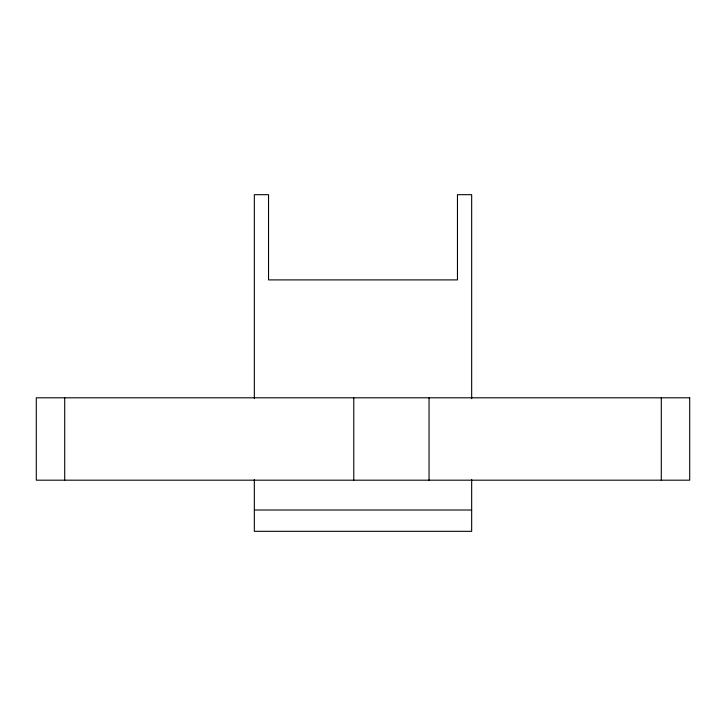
<?xml version="1.0" encoding="UTF-8"?>
<svg xmlns="http://www.w3.org/2000/svg" width="726" height="726" viewBox="0 0 726 726"><rect width="100%" height="100%" fill="white"/><g stroke="black" fill="none" stroke-linecap="round" stroke-linejoin="round"><path stroke-width="1.09" d="M254.336 510.015L471.664 510.015M661.295 397.803L661.295 480.185M471.664 398.61L471.664 194.677L457.462 194.677L457.462 279.9L268.538 279.9L268.538 194.677L254.336 194.677L254.336 398.61M471.664 479.478L471.664 531.323L254.336 531.323L254.336 479.478M429.048 397.803L429.048 480.185M353.771 397.803L353.771 480.185M64.705 397.803L64.705 480.185M689.7 397.803L36.3 397.803L36.3 480.185L689.7 480.185L689.7 397.803"/></g></svg>
